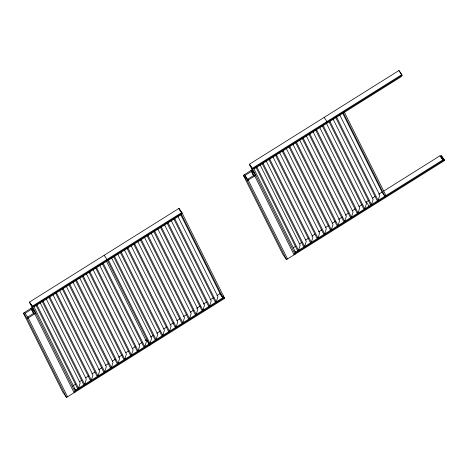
<?xml version="1.0" encoding="UTF-8"?>
<svg xmlns="http://www.w3.org/2000/svg" width="468" height="468" viewBox="0 0 468 468"><rect width="100%" height="100%" fill="white"/><g stroke="black" fill="none" stroke-linecap="round" stroke-linejoin="round"><path stroke-width="0.7" d="M36.188 305.516L77.378 388.136L78.513 388.247L80.174 383.029L39.955 302.357M41.985 301.023L83.503 384.292L84.638 384.409L86.305 379.185L46.086 298.52M49 297.484L90.189 380.104L91.324 380.221L92.986 374.997L52.767 294.331M55.359 292.646L96.876 375.915L98.011 376.032L99.672 370.808L59.454 290.142M62.367 289.107L103.557 371.727L104.692 371.844L106.359 366.62L66.14 285.954M69.053 284.918L110.243 367.538L111.378 367.649L113.04 362.431L72.821 281.759M75.734 280.724L116.93 363.344L118.065 363.46L119.726 358.236L79.507 277.571M82.421 276.535L123.611 359.155L124.745 359.272L126.413 354.048L86.194 273.382M89.107 272.347L130.297 354.966L131.432 355.083L133.099 349.859L92.88 269.194M95.788 268.158L136.984 350.778L138.118 350.895L139.78 345.671L99.561 265.005M102.474 263.97L143.67 346.589L144.805 346.7L146.466 341.482L106.569 261.466M107.652 260.723L148.842 343.342L149.976 343.459L151.644 338.235L111.747 258.219M113.777 256.885L154.966 339.505L156.101 339.622L157.769 334.398L117.55 253.732M120.463 252.697L161.653 335.316L162.788 335.427L164.449 330.209L124.231 249.543M127.144 248.508L168.34 331.128L169.474 331.239L171.136 326.02L130.917 245.349M133.83 244.314L175.02 326.933L176.155 327.05L177.822 321.826L137.925 241.81M140.517 240.125L181.707 322.745L182.842 322.861L184.509 317.637L144.284 236.972M147.198 235.936L188.393 318.556L189.528 318.673L191.19 313.449L150.971 232.783M153.884 231.748L195.08 314.367L196.209 314.484L197.876 309.26L157.979 229.244M160.243 226.904L201.761 310.179L202.896 310.29L204.563 305.072L164.344 224.4M166.93 222.715L208.447 305.984L209.582 306.101L211.244 300.877L171.352 220.861M173.616 218.527L215.134 301.796L216.269 301.913L217.93 296.689L178.033 216.672M255.832 167L297.35 250.269L298.479 250.386L300.146 245.162L259.927 164.496M262.279 163.812L303.475 246.431L304.61 246.542L306.271 241.324L266.052 160.653M268.965 159.623L310.155 242.237L311.29 242.354L312.957 237.136L273.06 157.113M275.652 155.429L316.842 238.048L317.977 238.165L319.644 232.941L279.747 152.925M282.333 151.24L323.528 233.86L324.663 233.977L326.325 228.753L286.106 148.087M288.697 146.402L330.215 229.671L331.344 229.788L333.011 224.564L293.114 144.548M295.378 142.213L336.896 225.482L338.031 225.594L339.698 220.375L299.801 140.359M302.065 138.019L343.582 221.288L344.717 221.405L346.378 216.187L306.16 135.515M308.751 133.83L350.269 217.099L351.404 217.216L353.065 211.992L313.168 131.976M315.438 129.642L356.949 212.911L358.084 213.028L359.752 207.804L319.855 127.787M322.119 125.453L363.636 208.722L364.771 208.839L366.438 203.615L326.541 123.599M328.805 121.265L370.323 204.534L371.457 204.645L373.119 199.426L333.228 119.41M335.813 117.725L377.009 200.339L378.138 200.456L379.805 195.238L339.908 115.216M33.678 310.547L29.466 302.094L178.946 208.406L181.824 212.513L224.634 298.368L66.526 397.461L62.73 392.049L23.4 313.162L32.023 307.757L35.82 313.174L27.197 318.579L66.526 397.461M253.644 172.68L249.432 164.227L398.917 70.539L401.796 74.646L402.117 75.289L252.632 168.977L249.754 164.876M75.149 392.055L32.345 306.201L181.824 212.513M295.115 254.188L252.31 168.334L401.796 74.646M286.492 259.594L282.701 254.182L243.366 175.295L251.995 169.896L255.785 175.307L247.162 180.712L286.492 259.594L444.6 160.501L441.4 155.75L440.166 156.523M34.024 306.844L181.432 214.455M253.989 168.977L401.404 76.588L401.082 75.939M25.003 313.326L31.561 309.219L33.836 313.782M27.659 317.117L34.217 313.01M247.63 179.25L254.182 175.143M72.663 386.006L75.757 384.064M79.472 381.736L81.953 380.186M85.667 377.857L88.762 375.915M91.863 373.973L94.957 372.031M98.672 369.702L101.772 367.76M105.487 365.432L108.582 363.49M112.302 361.161L115.397 359.219M118.492 357.283L122.212 354.949M125.927 352.62L128.407 351.07M132.122 348.742L135.217 346.8M138.932 344.471L142.032 342.529M145.127 340.587L146.367 339.809L149.889 345.214M150.702 337.095L153.182 335.544M156.897 333.21L159.992 331.274M163.706 328.94L166.807 327.003M169.902 325.061L173.622 322.733M176.717 320.791L179.811 318.848M183.532 316.52L186.627 314.578M190.341 312.25L193.442 310.307M196.537 308.365L200.251 306.037M203.352 304.101L206.446 302.158M210.161 299.83L213.882 297.496M216.976 295.56L220.071 293.617L222.949 297.724L75.541 390.113L74.307 388.352M293.249 247.753L295.723 246.203M299.444 243.869L301.918 242.319M305.633 239.99L308.734 238.048M311.828 236.106L314.929 234.17M318.644 231.835L321.738 229.899M325.459 227.565L328.554 225.629M332.268 223.294L335.369 221.358M338.463 219.416L342.178 217.088M345.279 215.145L348.373 213.203M352.088 210.875L355.189 208.933M358.903 206.604L361.998 204.662M366.66 202.591L366.333 201.948L368.813 200.392M372.528 198.063L375.008 196.513M378.723 194.185L381.818 192.243M383.678 191.079L440.043 155.75L443.243 160.506L440.043 155.75M442.921 159.857L295.507 252.246L294.688 251.076M74.827 391.412L224.307 297.724L223.072 295.963M294.793 253.545L444.278 159.857M126.822 247.853L127.957 247.97L169.474 331.239M95.466 267.509L96.601 267.62L138.118 350.895M75.412 280.075L76.547 280.192L118.065 363.46M402.117 75.289L398.917 70.539M444.6 160.501L441.4 155.75M384.409 195.688L382.356 192.757L342.465 112.747M324.172 117.38L327.699 122.786M366.333 201.948L369.86 207.347M249.432 164.227L252.31 168.334M250.959 170.539L254.756 175.956L294.085 254.838M244.401 174.652L248.198 180.063L287.527 258.95M243.366 175.295L247.162 180.712M179.267 209.05L182.146 213.156L32.666 306.844L29.788 302.737M222.984 296.022L224.634 298.368M222.452 297.198L220.393 294.261L180.502 214.25M29.466 302.094L32.345 306.201M30.987 308.406L34.784 313.823L74.114 392.705M24.435 312.513L28.232 317.93L67.562 396.811M23.4 313.162L27.197 318.579M344.103 111.647L386.27 196.215M343.067 112.297L385.234 196.864M336.627 117.187L378.138 200.456M329.94 121.376L371.457 204.645M323.253 125.57L364.771 208.839M316.567 129.759L358.084 213.028M309.886 133.947L351.404 217.216M303.2 138.136L344.717 221.405M296.513 142.325L338.031 225.594M289.832 146.513L331.344 229.788M283.146 150.708L324.663 233.977M276.459 154.896L317.977 238.165M269.773 159.085L311.29 242.354M263.092 163.274L304.61 246.542M256.967 167.117L298.479 250.386M253.668 168.334L295.829 252.895M251.995 169.896L252.644 171.194M253.802 175.915L251.527 171.352L244.975 175.459L246.601 178.723M251.93 172.499L253.235 175.108M178.946 208.406L180.239 211.004M181.11 213.806L223.271 298.368M174.751 218.644L216.269 301.913M168.065 222.832L209.582 306.101M161.378 227.021L202.896 310.29M154.697 231.21L196.209 314.484M148.011 235.404L189.528 318.673M141.324 239.593L182.842 322.861M134.638 243.781L176.155 327.05M121.27 252.158L162.788 335.427M114.584 256.353L156.101 339.622M108.459 260.19L149.976 343.459M107.728 260.647L104.206 255.247L104.528 255.897M103.288 263.431L144.805 346.7M89.914 271.814L131.432 355.083M83.234 276.003L124.745 359.272M69.861 284.38L111.378 367.649M63.174 288.569L104.692 371.844M56.493 292.763L98.011 376.032M49.807 296.952L91.324 380.221M43.12 301.14L84.638 384.409M36.995 304.978L78.513 388.247M33.702 306.195L75.863 390.762M32.023 307.757L33.322 310.366M31.637 309.711L33.591 313.624"/></g></svg>
